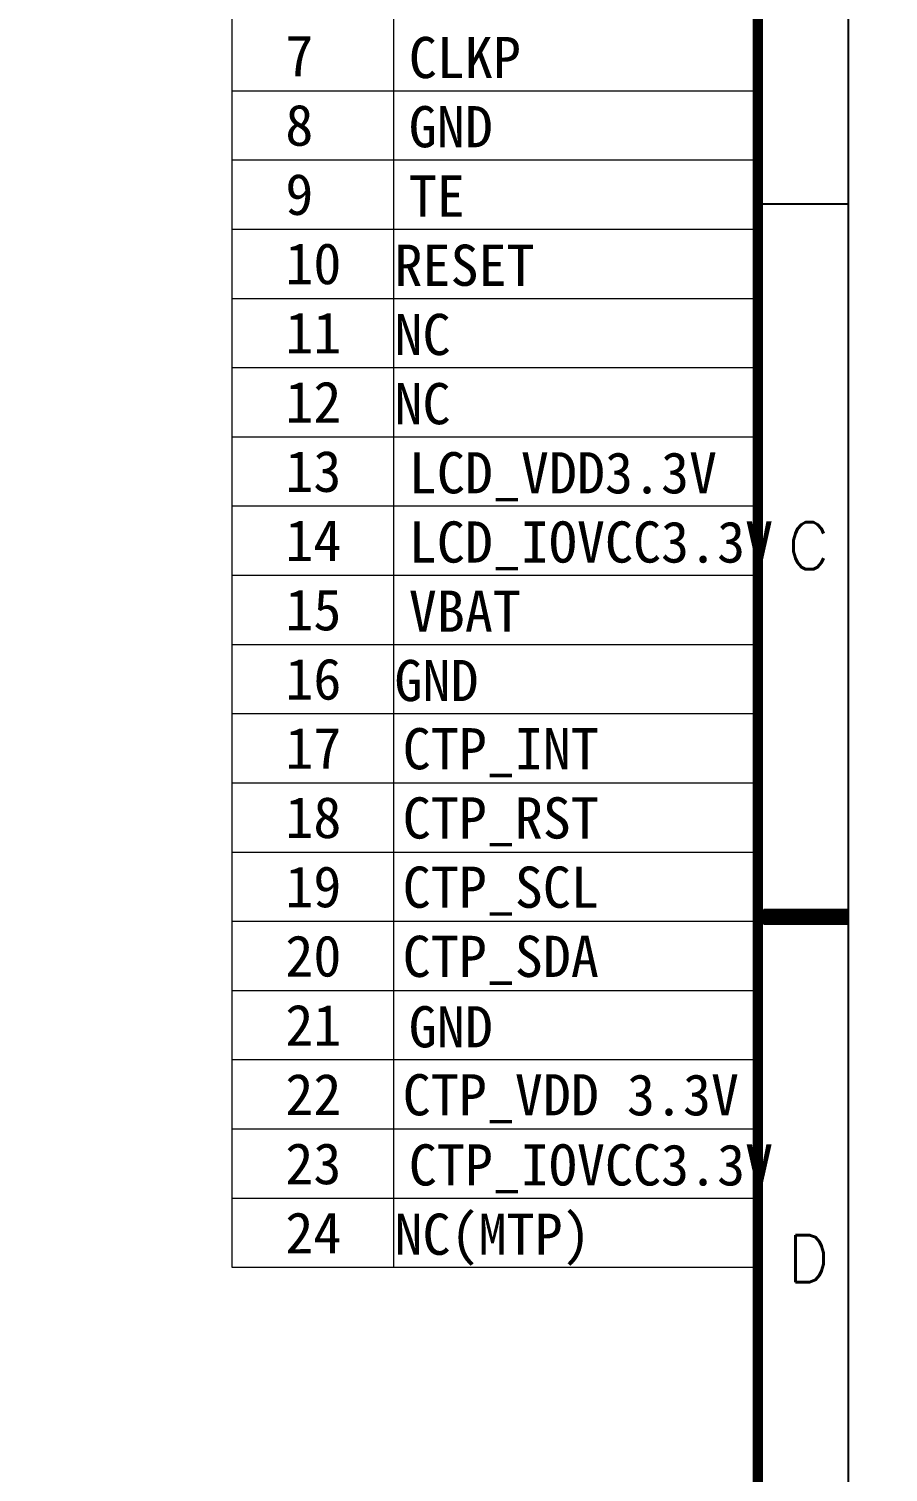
# Model space of a CAD drawing. Header units: millimetres. Extents: x -1677 to -687, y -1765 to -1070.
# Drawn here: x -1346.7 to -1292.6, y -1663.4 to -1572.6 of the extents above; entities that cross this region are included whole.
import ezdxf

# ---------------------------------------------------------------- set-up
doc = ezdxf.new("R2010")
doc.units = ezdxf.units.MM
doc.layers.add('图框', color=7, linetype='Continuous', lineweight=0)
doc.styles.get("Standard").update_dxf_attribs({"font": 'txt.shx'})
doc.styles.add('ZI2.5', font='SimSun.ttf', dxfattribs={"height": 2.5})

msp = doc.modelspace()

# ---------------------------------------------------------------- linework, layer by layer
at = {"color": 7}
msp.add_line((-1300.829, -1655.412), (-1300.829, -1526.565), dxfattribs=at)
msp.add_line((-1295.142, -1583.59), (-1300.829, -1583.59))
msp.add_lwpolyline([(-1674.22, -1493.856), (-1295.142, -1493.856), (-1295.142, -1762.705), (-1674.22, -1762.705), (-1674.22, -1493.856)])
at = {"color": 7, "linetype": 'Continuous', "const_width": 0.652}
msp.add_lwpolyline([(-1668.534, -1758.672), (-1300.829, -1758.672), (-1300.829, -1497.888), (-1668.534, -1497.888)], close=True, dxfattribs=at)
msp.add_lwpolyline([(-1300.879, -1628.458, 0, 5.128, 0), (-1298.734, -1628.458, 1.026, 1.026, 0), (-1295.192, -1628.458, 1.026, 1.026, 0)], format="xyseb")
at = {"layer": '图框', "color": 3, "lineweight": 5}
for p, q in [((-1333.932, -1541.604), (-1333.932, -1650.52)), ((-1323.766, -1541.604), (-1323.766, -1650.52)), ((-1300.829, -1541.604), (-1300.829, -1650.52)), ((-1333.932, -1576.457), (-1300.829, -1576.457)), ((-1333.932, -1580.814), (-1300.829, -1580.814)), ((-1333.932, -1585.17), (-1300.829, -1585.17)), ((-1333.932, -1589.527), (-1300.829, -1589.527)), ((-1333.932, -1593.884), (-1300.829, -1593.884)), ((-1333.932, -1598.24), (-1300.829, -1598.24)), ((-1333.932, -1602.597), (-1300.829, -1602.597)), ((-1333.932, -1606.954), (-1300.829, -1606.954)), ((-1333.932, -1611.31), (-1300.829, -1611.31)), ((-1333.932, -1615.667), (-1300.829, -1615.667)), ((-1333.932, -1620.023), (-1300.829, -1620.023)), ((-1333.932, -1624.38), (-1300.829, -1624.38)), ((-1333.932, -1628.737), (-1300.829, -1628.737)), ((-1333.932, -1633.093), (-1300.829, -1633.093)), ((-1333.932, -1637.45), (-1300.829, -1637.45)), ((-1333.932, -1641.807), (-1300.829, -1641.807)), ((-1333.932, -1646.163), (-1300.829, -1646.163)), ((-1333.932, -1650.52), (-1300.829, -1650.52))]:
    msp.add_line(p, q, dxfattribs=at)

# ---------------------------------------------------------------- texts
at = {"char_height": 2.957, "attachment_point": 1}
for s, insert, width in [('C', (-1298.968, -1603.624), 11.77347), ('D', (-1298.968, -1648.491), 15.04746)]:
    msp.add_mtext(s, dxfattribs=dict(at, insert=insert, width=width))
at = {"layer": '图框', "color": 1, "lineweight": 5, "style": 'ZI2.5'}
for s, height, p in [('7', 2.593, (-1330.572, -1575.562)), ('CLKP', 2.5932, (-1322.801, -1575.664)), ('8', 2.593, (-1330.572, -1579.92)), ('GND', 2.5932, (-1322.801, -1580.02)), ('10', 2.5932, (-1330.572, -1588.636)), ('RESET', 2.5932, (-1323.703, -1588.74))]:
    msp.add_text(s, height=height, dxfattribs=at).set_placement(p)
at = {"layer": '图框', "color": 3, "lineweight": 5, "style": 'ZI2.5'}
for s, height, p in [('9', 2.593, (-1330.572, -1584.278)), ('TE', 2.5932, (-1322.801, -1584.382)), ('11', 2.5932, (-1330.572, -1592.995)), ('NC', 2.5932, (-1323.703, -1593.097)), ('12', 2.5932, (-1330.572, -1597.353)), ('NC', 2.5932, (-1323.703, -1597.453)), ('13', 2.5932, (-1330.572, -1601.711)), ('LCD_VDD3.3V', 2.59323, (-1322.801, -1601.804)), ('14', 2.5932, (-1330.572, -1606.069)), ('LCD_IOVCC3.3V', 2.59323, (-1322.801, -1606.161)), ('15', 2.5932, (-1330.572, -1610.427)), ('VBAT', 2.5932, (-1322.801, -1610.517)), ('16', 2.5932, (-1330.572, -1614.785)), ('GND', 2.5932, (-1323.703, -1614.88)), ('17', 2.5932, (-1330.572, -1619.143)), ('CTP_INT', 2.5932, (-1323.184, -1619.174)), ('18', 2.5932, (-1330.572, -1623.501)), ('CTP_RST', 2.5932, (-1323.184, -1623.531)), ('CTP_SCL', 2.5932, (-1323.184, -1627.888)), ('19', 2.5932, (-1330.572, -1627.859)), ('20', 2.5932, (-1330.572, -1632.217)), ('CTP_SDA', 2.5932, (-1323.184, -1632.244)), ('21', 2.5932, (-1330.572, -1636.575)), ('GND', 2.5932, (-1322.801, -1636.676)), ('22', 2.5932, (-1330.572, -1640.933)), ('CTP_VDD 3.3V', 2.59323, (-1323.184, -1640.957)), ('23', 2.5932, (-1330.572, -1645.291)), ('CTP_IOVCC3.3V', 2.59323, (-1322.801, -1645.37)), ('24', 2.5932, (-1330.572, -1649.649)), ('NC(MTP)', 2.5932, (-1323.703, -1649.733))]:
    msp.add_text(s, height=height, dxfattribs=at).set_placement(p)

doc.saveas('drawing.dxf')
